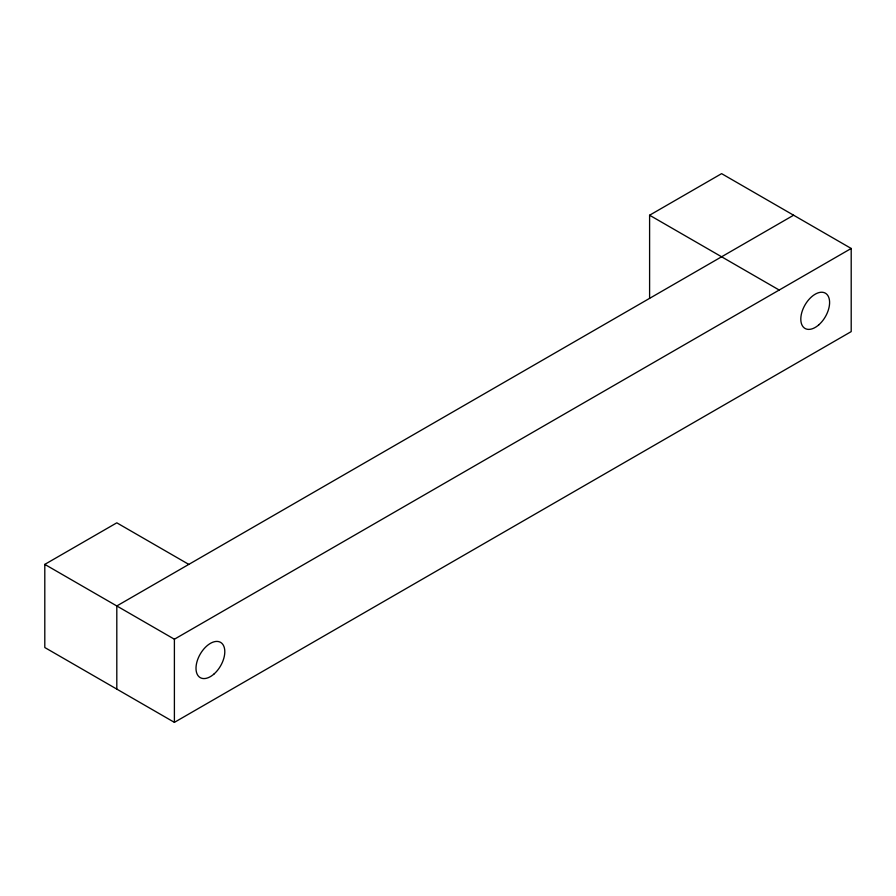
<?xml version="1.0" encoding="UTF-8"?>
<svg xmlns="http://www.w3.org/2000/svg" width="896" height="896" viewBox="0 0 896 896"><rect width="100%" height="100%" fill="white"/><g stroke="black" fill="none" stroke-linecap="round" stroke-linejoin="round"><path stroke-width="1.34" d="M649.6 298.357L649.6 215.219L721.605 173.645L851.2 248.472L851.2 331.61L174.395 722.355L44.8 647.528L44.8 564.39L116.805 522.827L188.798 564.39M793.598 215.219L116.805 605.965L116.805 689.102M44.8 564.39L174.395 639.218L851.2 248.472M649.6 215.219L779.195 290.035M174.395 639.218L174.395 722.355M818.922 324.733A20.362 11.76 -60 0 0 825.384 293.182A20.362 11.76 -60 0 0 801.293 314.552A20.362 11.76 -60 0 0 818.922 324.733M214.122 673.915A20.362 11.76 -60 0 0 220.584 642.365A20.362 11.76 -60 0 0 196.493 663.723A20.362 11.76 -60 0 0 214.122 673.915"/></g></svg>
